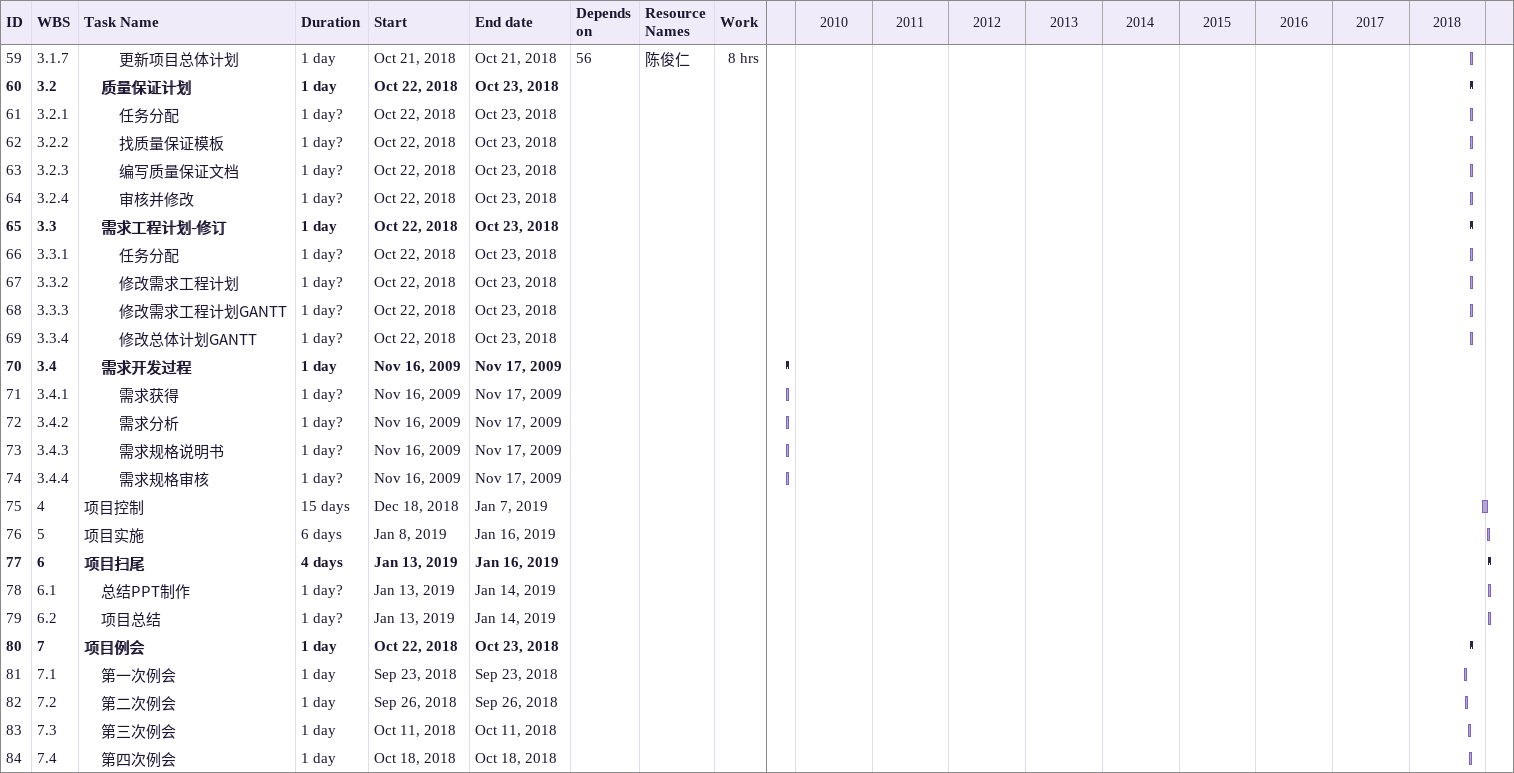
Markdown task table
| ID | WBS | Task | Duration | Start | Finish | Predecessors | Resources | Work (h) |
|---|---|---|---|---|---|---|---|---|
| 59 | 3.1.7 | 更新项目总体计划 | 1d | 2018-10-21 | 2018-10-21 | 56 | 陈俊仁 | 8 |
| 60 | 3.2 | **质量保证计划** | 1d | 2018-10-22 | 2018-10-23 |  |  |  |
| 61 | 3.2.1 | 任务分配 | 1d? | 2018-10-22 | 2018-10-23 |  |  |  |
| 62 | 3.2.2 | 找质量保证模板 | 1d? | 2018-10-22 | 2018-10-23 |  |  |  |
| 63 | 3.2.3 | 编写质量保证文档 | 1d? | 2018-10-22 | 2018-10-23 |  |  |  |
| 64 | 3.2.4 | 审核并修改 | 1d? | 2018-10-22 | 2018-10-23 |  |  |  |
| 65 | 3.3 | **需求工程计划-修订** | 1d | 2018-10-22 | 2018-10-23 |  |  |  |
| 66 | 3.3.1 | 任务分配 | 1d? | 2018-10-22 | 2018-10-23 |  |  |  |
| 67 | 3.3.2 | 修改需求工程计划 | 1d? | 2018-10-22 | 2018-10-23 |  |  |  |
| 68 | 3.3.3 | 修改需求工程计划GANTT | 1d? | 2018-10-22 | 2018-10-23 |  |  |  |
| 69 | 3.3.4 | 修改总体计划GANTT | 1d? | 2018-10-22 | 2018-10-23 |  |  |  |
| 70 | 3.4 | **需求开发过程** | 1d | 2009-11-16 | 2009-11-17 |  |  |  |
| 71 | 3.4.1 | 需求获得 | 1d? | 2009-11-16 | 2009-11-17 |  |  |  |
| 72 | 3.4.2 | 需求分析 | 1d? | 2009-11-16 | 2009-11-17 |  |  |  |
| 73 | 3.4.3 | 需求规格说明书 | 1d? | 2009-11-16 | 2009-11-17 |  |  |  |
| 74 | 3.4.4 | 需求规格审核 | 1d? | 2009-11-16 | 2009-11-17 |  |  |  |
| 75 | 4 | 项目控制 | 15d | 2018-12-18 | 2019-01-07 |  |  |  |
| 76 | 5 | 项目实施 | 6d | 2019-01-08 | 2019-01-16 |  |  |  |
| 77 | 6 | **项目扫尾** | 4d | 2019-01-13 | 2019-01-16 |  |  |  |
| 78 | 6.1 | 总结PPT制作 | 1d? | 2019-01-13 | 2019-01-14 |  |  |  |
| 79 | 6.2 | 项目总结 | 1d? | 2019-01-13 | 2019-01-14 |  |  |  |
| 80 | 7 | **项目例会** | 1d | 2018-10-22 | 2018-10-23 |  |  |  |
| 81 | 7.1 | 第一次例会 | 1d | 2018-09-23 | 2018-09-23 |  |  |  |
| 82 | 7.2 | 第二次例会 | 1d | 2018-09-26 | 2018-09-26 |  |  |  |
| 83 | 7.3 | 第三次例会 | 1d | 2018-10-11 | 2018-10-11 |  |  |  |
| 84 | 7.4 | 第四次例会 | 1d | 2018-10-18 | 2018-10-18 |  |  |  |
